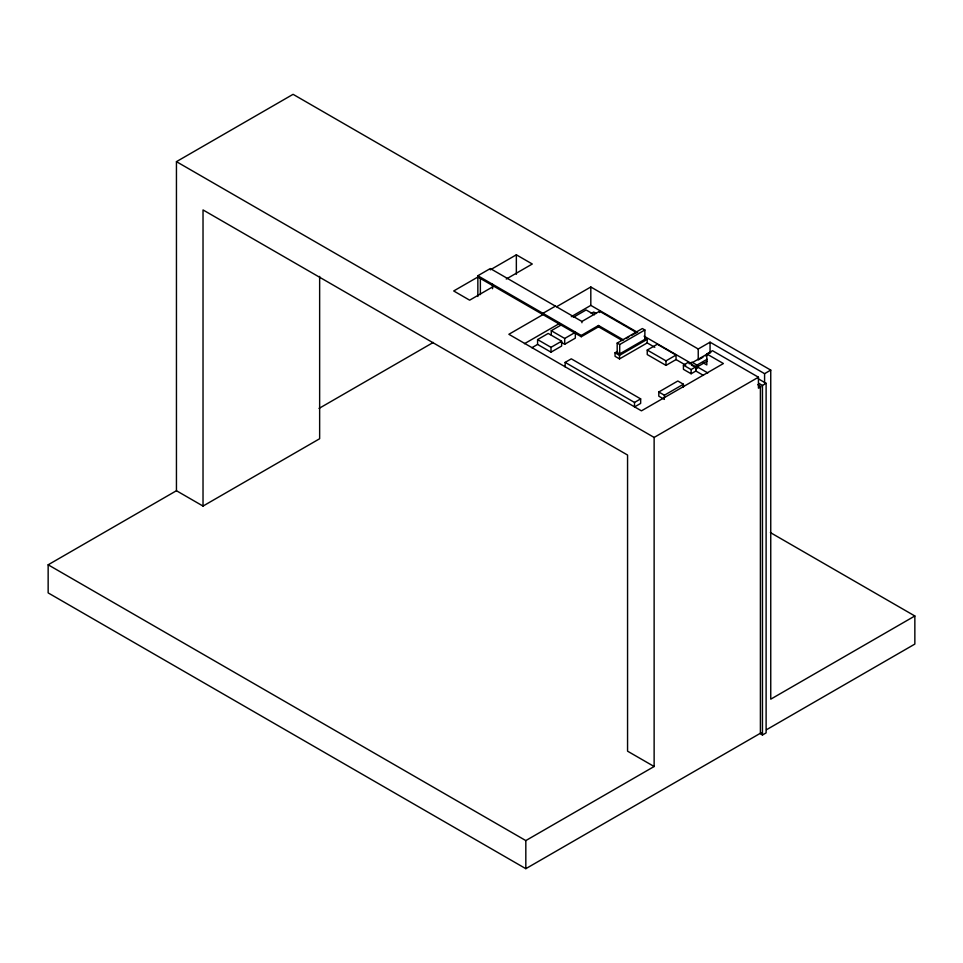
<?xml version="1.0" encoding="UTF-8"?>
<svg xmlns="http://www.w3.org/2000/svg" width="963" height="963" viewBox="0 0 963 963"><rect width="100%" height="100%" fill="white"/><g stroke="black" fill="none" stroke-linecap="round" stroke-linejoin="round"><path stroke-width="1.44" d="M761.324 732.723L525.822 868.674L48.15 592.895L48.15 564.8L176.446 490.721L176.446 161.652L293.077 94.326L770.749 370.105L770.749 699.174L914.85 615.983L914.85 644.078L766.524 729.713M477.853 296.496L477.853 275.743L490.311 268.545L581.929 321.449L599.6 311.242L636.507 332.56L636.507 331.91M490.311 269.845L516.349 254.81L532.286 264.006L506.249 279.041M493.79 286.24L469.643 300.179L453.705 290.97L477.853 277.031L581.267 336.737L598.505 326.794L622.363 340.565M319.042 408.408L433.278 342.443M176.446 490.721L203.024 506.069L319.644 438.731L319.644 276.381M555.41 306.138L542.951 313.324L542.951 314.612L508.861 334.293L641.454 410.84L723.394 363.533L706.818 353.963L706.818 364.941L703.134 362.822M556.674 306.691L590.813 286.986L698.235 349.003L710.056 342.178L764.586 373.668L770.749 370.105M524.474 343.695L559.599 323.412M571.3 316.658L590.813 305.391L637.602 332.416M573.286 317.345L586.106 309.954L594.472 314.781M551.281 335.064L551.281 330.706L561.898 324.567M537.583 344.429L537.583 339.578L548.212 333.439L561.634 341.191L561.634 346.042L551.005 352.169L537.583 344.429L531.889 347.715M591.174 313.493L593.702 312.024L596.266 313.505M551.281 330.706L564.703 338.458L574.153 333.005M537.583 339.578L551.005 347.33L561.634 341.191M561.044 342.154L564.703 344.273L575.332 338.133L575.332 332.319M477.853 275.743L581.267 335.449L598.505 325.494L623.615 339.999M565.149 362.389L571.3 358.838L640.66 398.887L640.66 403.401L634.509 406.952L634.509 402.438L565.149 362.389L565.149 366.915M617.187 343.069L642.357 328.539L644.873 329.984L644.873 339.349L619.703 353.89L617.187 352.434L617.187 343.069L619.703 344.525L644.873 329.984M626.191 338.507L628.779 337.026M631.355 335.533L636.507 332.56M654.792 347.294L647.208 342.924L619.522 358.91L615.056 356.322L615.056 352.771L617.572 351.314M615.056 352.771L619.522 355.359L647.208 339.373L647.208 342.924M647.244 350.051L657.32 344.236L676.05 355.058L676.05 359.572L665.987 365.386L647.244 354.565L647.244 350.051L665.987 360.872L676.05 355.058M695.876 371.02L691.121 373.764L683.429 369.323L683.429 365.121L688.184 362.377L695.876 366.819L695.876 371.02L703.459 375.401M689.207 363.785L691.964 362.184L697.561 365.41L697.561 367.998L695.719 369.058M706.818 353.963L712.488 350.688L758.435 377.219L758.435 388.197L760.902 386.777M692.529 362.509L711.296 351.676M702.954 357.249L698.235 359.981L698.235 349.003M705.325 355.889L707.685 354.528M707.083 359.271L697.007 365.085L697.007 367.023L707.083 361.209M694.792 367.011L697.561 365.41M683.429 365.121L691.121 369.563L695.876 366.819M634.509 402.438L640.66 398.887M664.398 399.416L658.8 396.178L658.8 391.989L677.82 380.999L683.417 384.237L683.417 387.03M658.8 391.989L664.398 395.215L683.417 384.237M176.446 161.652L654.13 437.431L758.435 377.219M758.579 383.19L762.455 385.429L766.115 383.322L766.115 732.891L762.455 735.01L760.397 733.818L760.397 386.175L757.857 384.706M48.15 564.8L525.822 840.579L654.13 766.512L654.13 437.431M758.459 378.904L766.115 383.322M644.103 336.159L690.904 363.183M696.105 366.181L707.805 372.934M644.981 338.085L647.208 339.373M691.446 365.073L693.673 366.361M676.05 359.572L685.752 365.17M770.376 532.575L914.85 615.983M654.13 766.512L627.563 751.176L627.563 455.042L203.024 209.934L203.024 506.069M764.586 373.668L764.586 383.274M762.455 385.429L762.455 735.01M710.056 342.178L710.056 353.156M691.121 369.563L691.121 373.764M665.987 360.872L665.987 365.386M664.398 395.215L664.398 398.008M619.703 344.525L619.703 353.89M619.522 355.359L619.522 358.91M599.6 311.242L599.6 312.542M598.505 325.494L598.505 326.794M590.813 286.986L590.813 305.391M581.929 321.449L581.929 322.737M581.267 335.449L581.267 336.737M564.703 338.458L564.703 344.273M551.005 347.33L551.005 352.169M525.822 840.579L525.822 868.674M516.349 254.81L516.349 274.274M492.55 284.254L492.55 288.731M480.368 278.488L480.368 294.618"/></g></svg>
